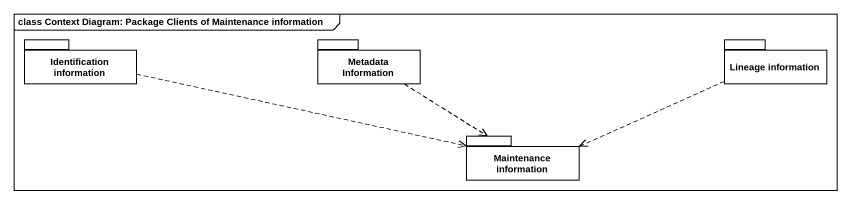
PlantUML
@startuml
mainframe class Context Diagram: Package Clients of Maintenance information
package "Identification information" as Identification_information #FFFFFF {
}
package "Metadata Information" as Metadata_Information #FFFFFF {
}
package "Lineage information" as Lineage_information #FFFFFF {
}
package "Maintenance information" as Maintenance_information #FFFFFF {
}
Identification_information .right.> Maintenance_information
Metadata_Information ..> Maintenance_information
Lineage_information .left.> Maintenance_information
@enduml
